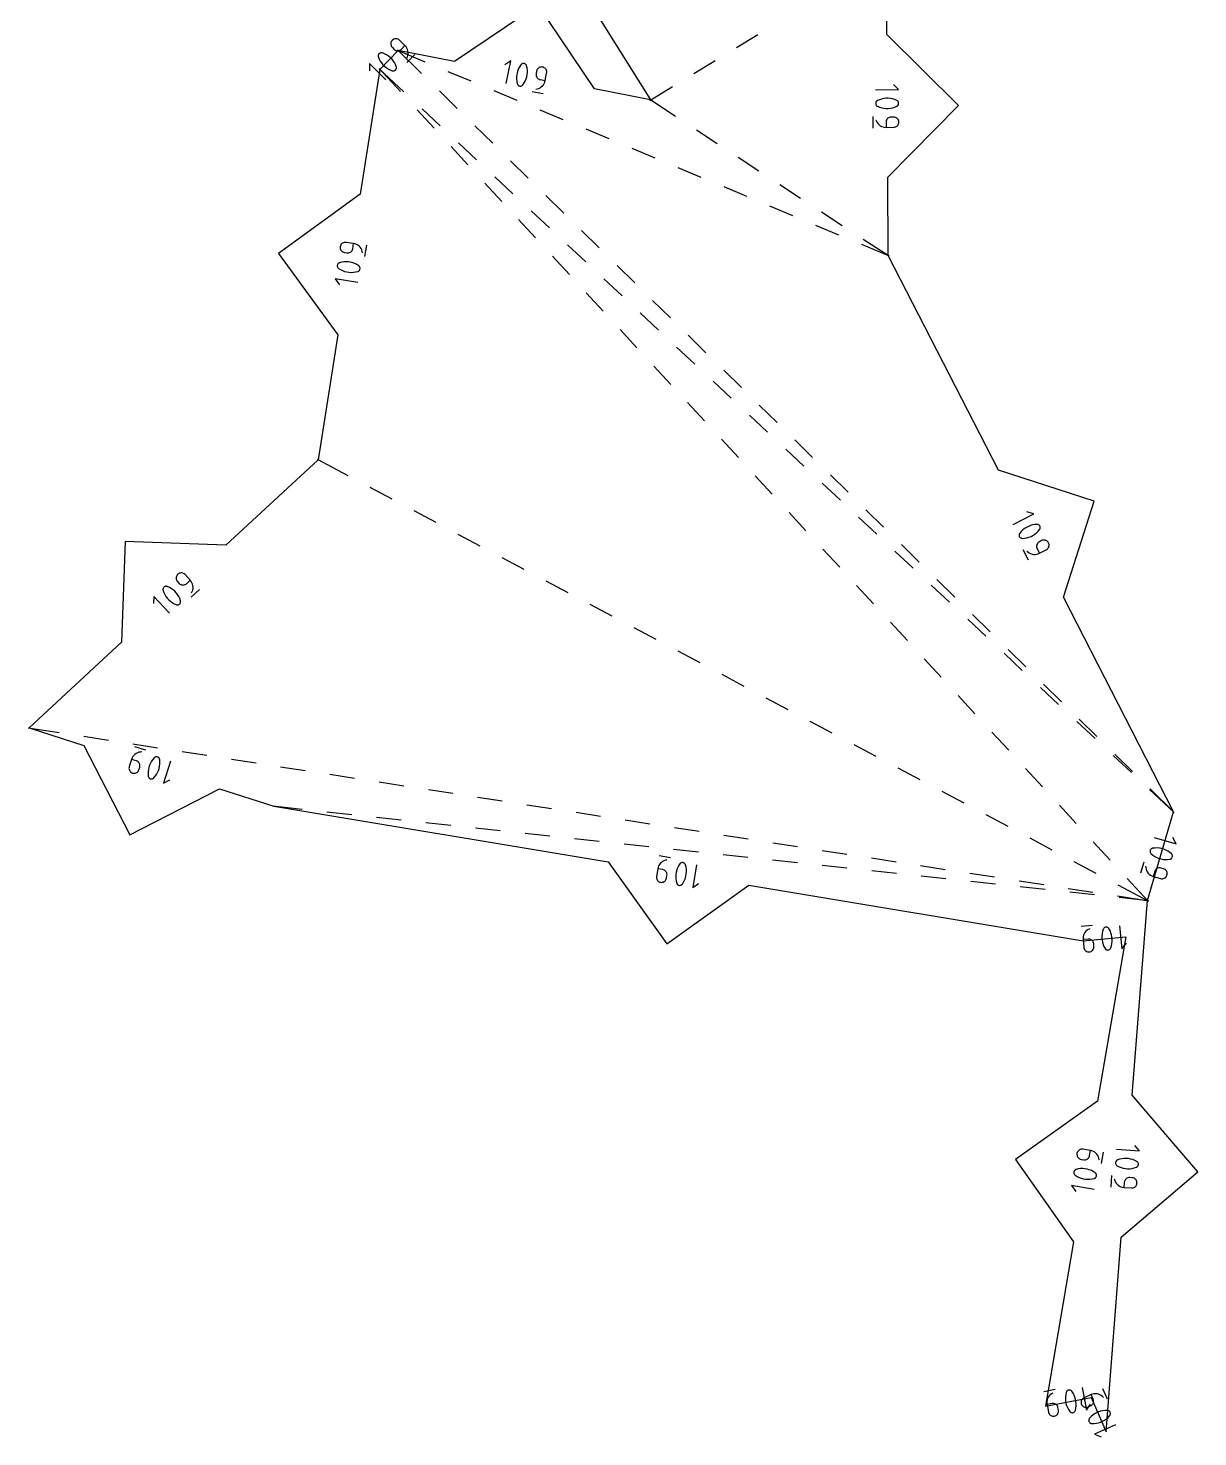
# Model space of a CAD drawing. Extents: x -2 to 214, y 3 to 282.
# Drawn here: x 131.23 to 157.29, y 143.3 to 174.67 of the extents above; entities that cross this region are included whole.
import ezdxf

# ---------------------------------------------------------------- set-up
doc = ezdxf.new("R2010")
doc.units = 0
doc.layers.add('Layer_1', color=7, linetype='CONTINUOUS')

msp = doc.modelspace()

# ---------------------------------------------------------------- linework, layer by layer
at = {"layer": 'Layer_1', "color": 5}
msp.add_lwpolyline([(141.090554, 179.466989), (145.099133, 173.070038), (143.847435, 173.3144), (142.593529, 175.176665), (140.731264, 173.922758), (139.479566, 174.167124), (139.069085, 173.749019), (138.629933, 170.970633), (136.814059, 169.650443), (138.134248, 167.834565), (137.695097, 165.056183), (135.639859, 163.150022), (133.396383, 163.234449), (133.311956, 160.990973), (131.256719, 159.084816), (132.47122, 158.695649), (133.498579, 156.699442), (135.494786, 157.726798), (136.709287, 157.337634), (144.156214, 156.099522), (145.461859, 154.273156), (147.288225, 155.578801), (154.735152, 154.340688), (155.682138, 154.432449), (155.056134, 150.77153), (153.223778, 149.474313), (154.520995, 147.641953), (153.894994, 143.98103), (154.909943, 144.169773), (155.244052, 143.40934), (155.582337, 147.741105), (157.288618, 149.20019), (155.829532, 150.906471), (156.167818, 155.238236), (156.747227, 157.214303), (154.293891, 161.997617), (154.981945, 164.134646), (152.844916, 164.822704), (150.391579, 169.606018), (150.379945, 171.347269), (151.956801, 172.945342), (150.358729, 174.522195), (150.347094, 176.263446)], dxfattribs=at)
at = {"layer": 'Layer_1', "color": 1}
for points in [[(139.671128, 173.996482), (139.671128, 173.996482), (139.685275, 174.0282), (139.694507, 174.061001), (139.698899, 174.094371), (139.698546, 174.127793), (139.693519, 174.160756), (139.683906, 174.192753), (139.669781, 174.223265), (139.651235, 174.251777), (139.628343, 174.277783), (139.506381, 174.397523), (139.506381, 174.397523), (139.490488, 174.410555), (139.473033, 174.420288), (139.454473, 174.426723), (139.435258, 174.429862), (139.415848, 174.429704), (139.396695, 174.426246), (139.378256, 174.419501), (139.360984, 174.409468), (139.345331, 174.396151), (139.345331, 174.396151), (139.332335, 174.38029), (139.322637, 174.362852), (139.316237, 174.344296), (139.313133, 174.325077), (139.31332, 174.30566), (139.316812, 174.286493), (139.323572, 174.26804), (139.333615, 174.250757), (139.346936, 174.235104), (139.387601, 174.195184), (139.387601, 174.195184), (139.403493, 174.182156), (139.420956, 174.172433), (139.439526, 174.166013), (139.458749, 174.162908), (139.478166, 174.163081), (139.497318, 174.166538), (139.515751, 174.17328), (139.533005, 174.183299), (139.548626, 174.196584), (139.628354, 174.277794)], [(147.012247, 174.234176), (147.486158, 174.522555)], [(139.390783, 173.720578), (139.390783, 173.720578), (139.402305, 173.725958), (139.41244, 173.733123), (139.421062, 173.741819), (139.42804, 173.751778), (139.433247, 173.762745), (139.436563, 173.774461), (139.437833, 173.786657), (139.436951, 173.799082), (139.433776, 173.811471), (139.433776, 173.811471), (139.414634, 173.857928), (139.391079, 173.901803), (139.363383, 173.942824), (139.331816, 173.98073), (139.296651, 174.015257), (139.258153, 174.046135), (139.216599, 174.073102), (139.172251, 174.095891), (139.125388, 174.114236), (139.125388, 174.114236), (139.120298, 174.115717), (139.115115, 174.116811), (139.109877, 174.117516), (139.10461, 174.117848), (139.099346, 174.117795), (139.094118, 174.117372), (139.088953, 174.11656), (139.083884, 174.115361), (139.078941, 174.113773), (139.078941, 174.113773), (139.067286, 174.108394), (139.057045, 174.101229), (139.048345, 174.092536), (139.041318, 174.082574), (139.036086, 174.071606), (139.03277, 174.059883), (139.0315, 174.047666), (139.032417, 174.035217), (139.035627, 174.022785), (139.035627, 174.022785), (139.054833, 173.976405), (139.07843, 173.932587), (139.106158, 173.891601), (139.137739, 173.853713), (139.172907, 173.819186), (139.211388, 173.78829), (139.252914, 173.761288), (139.297216, 173.738443), (139.344015, 173.72002), (139.344015, 173.72002), (139.349095, 173.718539), (139.354246, 173.717445), (139.359449, 173.71674), (139.364688, 173.716412), (139.369944, 173.716475), (139.375201, 173.716934), (139.380436, 173.71778), (139.385636, 173.719015), (139.390783, 173.720638)], [(139.459091, 174.175679), (140.073087, 173.919037)], [(139.46373, 174.182667), (139.998206, 173.657939)], [(139.20331, 173.519974), (138.837613, 173.879007), (138.83913, 173.717869)], [(139.66705, 173.900886), (139.846565, 174.083734)], [(141.884597, 173.436518), (141.982793, 173.939505), (141.849136, 173.849486)], [(142.155291, 173.390558), (142.155291, 173.390558), (142.166128, 173.383908), (142.177692, 173.379396), (142.189697, 173.376997), (142.201854, 173.376662), (142.213876, 173.378355), (142.225472, 173.382049), (142.236352, 173.387707), (142.246233, 173.395289), (142.254827, 173.404764), (142.254827, 173.404764), (142.283053, 173.446332), (142.306692, 173.490158), (142.325675, 173.535874), (142.339924, 173.5831), (142.349368, 173.63147), (142.353929, 173.680608), (142.353541, 173.730145), (142.348133, 173.779707), (142.337627, 173.828927), (142.337627, 173.828927), (142.336075, 173.833992), (142.334135, 173.838921), (142.331842, 173.843687), (142.329231, 173.848266), (142.326268, 173.85263), (142.323022, 173.856754), (142.319491, 173.860609), (142.315695, 173.86418), (142.311649, 173.867425), (142.311649, 173.867425), (142.300737, 173.874188), (142.289113, 173.878788), (142.27707, 173.881258), (142.264885, 173.881646), (142.252848, 173.879952), (142.241241, 173.876262), (142.230348, 173.870583), (142.220459, 173.862963), (142.211859, 173.85343), (142.211859, 173.85343), (142.183728, 173.811852), (142.160159, 173.768019), (142.141225, 173.722303), (142.127001, 173.675077), (142.117558, 173.626707), (142.112968, 173.577569), (142.113307, 173.528035), (142.118644, 173.478477), (142.129051, 173.429272), (142.129051, 173.429272), (142.130603, 173.424216), (142.132508, 173.419313), (142.134766, 173.414575), (142.137377, 173.410024), (142.14034, 173.405667), (142.143621, 173.401529), (142.147201, 173.39762), (142.151089, 173.393955), (142.155273, 173.390568)], [(142.539991, 173.308569), (142.539991, 173.308569), (142.574257, 173.314234), (142.606716, 173.324599), (142.636988, 173.339313), (142.664684, 173.358025), (142.689428, 173.380377), (142.710835, 173.406027), (142.728519, 173.43462), (142.742101, 173.465809), (142.751192, 173.499238), (142.783941, 173.666987), (142.783941, 173.666987), (142.786057, 173.687431), (142.784576, 173.707359), (142.779721, 173.726395), (142.771756, 173.744158), (142.760929, 173.760269), (142.747495, 173.774352), (142.731712, 173.786029), (142.713823, 173.794919), (142.694088, 173.800641), (142.694088, 173.800641), (142.673687, 173.802757), (142.653794, 173.801241), (142.634779, 173.796358), (142.617034, 173.788361), (142.600927, 173.777506), (142.586851, 173.764051), (142.575174, 173.748243), (142.566284, 173.730339), (142.560555, 173.710598), (142.54964, 173.654668), (142.54964, 173.654668), (142.547523, 173.634225), (142.54904, 173.614297), (142.553912, 173.595264), (142.561895, 173.577502), (142.572736, 173.56139), (142.586173, 173.547311), (142.601953, 173.535641), (142.619821, 173.526762), (142.639517, 173.521043), (142.75121, 173.499238)], [(146.064425, 173.657424), (146.538336, 173.945798)], [(139.602488, 173.250113), (139.052878, 173.764174)], [(139.054028, 173.765321), (139.525428, 173.254992)], [(140.584929, 173.705091), (141.09677, 173.491145)], [(140.394069, 173.26929), (140.789931, 172.880646)], [(141.608609, 173.277203), (142.12045, 173.063261)], [(142.45796, 173.259314), (142.709455, 173.210214)], [(145.080175, 173.058502), (145.590514, 173.369045)], [(150.11068, 173.295378), (150.62315, 173.2988), (150.50843, 173.411968)], [(140.412798, 172.492216), (140.007643, 172.871167)], [(145.080563, 173.082188), (145.656596, 172.705167)], [(150.119274, 173.020949), (150.119274, 173.020949), (150.114899, 173.009007), (150.112783, 172.996777), (150.112804, 172.984532), (150.114885, 172.972548), (150.118932, 172.961104), (150.124848, 172.950471), (150.132552, 172.940925), (150.141943, 172.932744), (150.152932, 172.9262), (150.152932, 172.9262), (150.19927, 172.906769), (150.246912, 172.89228), (150.295479, 172.882738), (150.344593, 172.87813), (150.393872, 172.878459), (150.442944, 172.883722), (150.491423, 172.893914), (150.538931, 172.909037), (150.585089, 172.929086), (150.585089, 172.929086), (150.589745, 172.931626), (150.594194, 172.934518), (150.598413, 172.937693), (150.602378, 172.941186), (150.606072, 172.944936), (150.609458, 172.948933), (150.612528, 172.953156), (150.615279, 172.957583), (150.617678, 172.962194), (150.617678, 172.962194), (150.622144, 172.974231), (150.624367, 172.986532), (150.624402, 172.99883), (150.622356, 173.010845), (150.618327, 173.022314), (150.612408, 173.032961), (150.604685, 173.042507), (150.595252, 173.050692), (150.58421, 173.057232), (150.58421, 173.057232), (150.53788, 173.076568), (150.490248, 173.090986), (150.441684, 173.100483), (150.392574, 173.105065), (150.343291, 173.104737), (150.29422, 173.099495), (150.245737, 173.089353), (150.198218, 173.074296), (150.15205, 173.054343), (150.15205, 173.054343), (150.147404, 173.051803), (150.142977, 173.048945), (150.138786, 173.04577), (150.134842, 173.042313), (150.131159, 173.038567), (150.127737, 173.034542), (150.124597, 173.030255), (150.121775, 173.025719), (150.11927, 173.020945)], [(139.901845, 172.847488), (140.278266, 172.43998)], [(142.632292, 172.849316), (143.14413, 172.635373)], [(150.050606, 172.69827), (150.052334, 172.442037)], [(150.115139, 172.627626), (150.115139, 172.627626), (150.127486, 172.595164), (150.144078, 172.565404), (150.164496, 172.538649), (150.188323, 172.515207), (150.215138, 172.495384), (150.24452, 172.479484), (150.276055, 172.467818), (150.309315, 172.460685), (150.343884, 172.458392), (150.514791, 172.459521), (150.514791, 172.459521), (150.535252, 172.461496), (150.554492, 172.466904), (150.572187, 172.475438), (150.58802, 172.486766), (150.601666, 172.50057), (150.612806, 172.51653), (150.621125, 172.534313), (150.626293, 172.55361), (150.627986, 172.574089), (150.627986, 172.574089), (150.626011, 172.594501), (150.620585, 172.613702), (150.612034, 172.631369), (150.600681, 172.647181), (150.586849, 172.660816), (150.570868, 172.671949), (150.55306, 172.680257), (150.533749, 172.685426), (150.513263, 172.687119), (150.456286, 172.686731), (150.456286, 172.686731), (150.435825, 172.684755), (150.416588, 172.67933), (150.398899, 172.670782), (150.383074, 172.659436), (150.369432, 172.645618), (150.358291, 172.629658), (150.349983, 172.611875), (150.344815, 172.592603), (150.343122, 172.572166), (150.343898, 172.458367)], [(141.185794, 172.492001), (141.58166, 172.103356)], [(143.655972, 172.421428), (144.16781, 172.207486)], [(146.120763, 172.401358), (146.584934, 172.09755)], [(140.654687, 172.032476), (141.031104, 171.624972)], [(141.223107, 171.734319), (140.817952, 172.113266)], [(144.679652, 171.99354), (145.191494, 171.779598)], [(141.977519, 171.714708), (142.373385, 171.326067)], [(147.049102, 171.793741), (147.513273, 171.489932)], [(142.033417, 170.976422), (141.628262, 171.355369)], [(145.703332, 171.565656), (146.215174, 171.35171)], [(141.407525, 171.217464), (141.783946, 170.80996)], [(146.727012, 171.137768), (147.238854, 170.923823)], [(147.97744, 171.186124), (148.441611, 170.882315)], [(142.769247, 170.937422), (143.16511, 170.548778)], [(147.750695, 170.709881), (148.262534, 170.495939)], [(142.160364, 170.402452), (142.536785, 169.994952)], [(142.843726, 170.218525), (142.438571, 170.597471)], [(148.905778, 170.578506), (149.369949, 170.274697)], [(143.560973, 170.160129), (143.956835, 169.771485)], [(148.774375, 170.281993), (149.286217, 170.068047)], [(138.682871, 169.664251), (138.682871, 169.664251), (138.67597, 169.69829), (138.664445, 169.730354), (138.648651, 169.760076), (138.628956, 169.787081), (138.605722, 169.811003), (138.57932, 169.831471), (138.550106, 169.848115), (138.518448, 169.860561), (138.484712, 169.868446), (138.315894, 169.89513), (138.315894, 169.89513), (138.295387, 169.896506), (138.275525, 169.894283), (138.256676, 169.888748), (138.239214, 169.880147), (138.223501, 169.868745), (138.209912, 169.854814), (138.19881, 169.838618), (138.190573, 169.820422), (138.185563, 169.80049), (138.185563, 169.80049), (138.184188, 169.780032), (138.18641, 169.760203), (138.191973, 169.741379), (138.200606, 169.72393), (138.212032, 169.708228), (138.225988, 169.694639), (138.242209, 169.683544), (138.260419, 169.675303), (138.280355, 169.67029), (138.336637, 169.661397), (138.336637, 169.661397), (138.357144, 169.660021), (138.377009, 169.662243), (138.395854, 169.6678), (138.413317, 169.676418), (138.429022, 169.687834), (138.442608, 169.701769), (138.453703, 169.717961), (138.461937, 169.736133), (138.466939, 169.756026), (138.484705, 169.868432)], [(138.73505, 169.584047), (138.775052, 169.837147)], [(143.654035, 169.460624), (143.248881, 169.839574)], [(149.798055, 169.854105), (150.412055, 169.597463)], [(149.834116, 169.970892), (150.410146, 169.593865)], [(138.614792, 169.276844), (138.614792, 169.276844), (138.62105, 169.287915), (138.625142, 169.299637), (138.627118, 169.31172), (138.627019, 169.32388), (138.624902, 169.335832), (138.620792, 169.347287), (138.614749, 169.357959), (138.606815, 169.367561), (138.597036, 169.375806), (138.597036, 169.375806), (138.554477, 169.402514), (138.509826, 169.424559), (138.463461, 169.441884), (138.415751, 169.454422), (138.367071, 169.462116), (138.317802, 169.464903), (138.268311, 169.462716), (138.218975, 169.455523), (138.170165, 169.443253), (138.170165, 169.443253), (138.165159, 169.441489), (138.160305, 169.439373), (138.155623, 169.436903), (138.151143, 169.434116), (138.146888, 169.431012), (138.142881, 169.427625), (138.139152, 169.42396), (138.13573, 169.420037), (138.132626, 169.415874), (138.132626, 169.415874), (138.126258, 169.404726), (138.122081, 169.392947), (138.120035, 169.380822), (138.120095, 169.36863), (138.122212, 169.35666), (138.126322, 169.345195), (138.132386, 169.334513), (138.140359, 169.324907), (138.150194, 169.316652), (138.150194, 169.316652), (138.192757, 169.290038), (138.237411, 169.268064), (138.28378, 169.250792), (138.331494, 169.238279), (138.38017, 169.230581), (138.429439, 169.227759), (138.47893, 169.229876), (138.528262, 169.236995), (138.577062, 169.249169), (138.577062, 169.249169), (138.582057, 169.250898), (138.586891, 169.252979), (138.59154, 169.255413), (138.595996, 169.2582), (138.60024, 169.261304), (138.604258, 169.264726), (138.608036, 169.268448), (138.611564, 169.272463), (138.614809, 169.276767)], [(142.913206, 169.587444), (143.289626, 169.179936)], [(144.352698, 169.38284), (144.74856, 168.994195)], [(138.578618, 169.004673), (138.072417, 169.084679), (138.167198, 168.954356)], [(144.464345, 168.702727), (144.05919, 169.081674)], [(143.666044, 168.772436), (144.042465, 168.364928)], [(145.144423, 168.605551), (145.540285, 168.216906)], [(145.274654, 167.94483), (144.869496, 168.323776)], [(144.418886, 167.95742), (144.795303, 167.54992)], [(146.08496, 167.186932), (145.679805, 167.565879)], [(145.936151, 167.828261), (146.332014, 167.439616)], [(145.171724, 167.142412), (145.548145, 166.734908)], [(146.727876, 167.050968), (147.123739, 166.662324)], [(146.895269, 166.429032), (146.490115, 166.807982)], [(145.924562, 166.3274), (146.300983, 165.919896)], [(147.519601, 166.273679), (147.915464, 165.885034)], [(147.705579, 165.671134), (147.300424, 166.050081)], [(146.677401, 165.512391), (147.053822, 165.104884)], [(148.311326, 165.496389), (148.707189, 165.107745)], [(137.6755, 165.066597), (138.35882, 164.703423)], [(148.515888, 164.913237), (148.110733, 165.292184)], [(147.430243, 164.69738), (147.80666, 164.289875)], [(149.103051, 164.7191), (149.498914, 164.330452)], [(138.848687, 164.443069), (139.338551, 164.182712)], [(149.326198, 164.15534), (148.921043, 164.534287)], [(139.828414, 163.922359), (140.318282, 163.662005)], [(148.183081, 163.882368), (148.559502, 163.474863)], [(150.136507, 163.397439), (149.731352, 163.77639)], [(149.89478, 163.941807), (150.290643, 163.553162)], [(153.17603, 163.61565), (153.63203, 163.849531), (153.478632, 163.898899)], [(153.307309, 163.374502), (153.307309, 163.374502), (153.308791, 163.361872), (153.312396, 163.349994), (153.317931, 163.339069), (153.325181, 163.329307), (153.333951, 163.320911), (153.344022, 163.314081), (153.355198, 163.30903), (153.367267, 163.305961), (153.380027, 163.305079), (153.380027, 163.305079), (153.43015, 163.308606), (153.47921, 163.317129), (153.526874, 163.330482), (153.572799, 163.348491), (153.616649, 163.370981), (153.65809, 163.397782), (153.696779, 163.42872), (153.732385, 163.46362), (153.764565, 163.50231), (153.764565, 163.50231), (153.767564, 163.506677), (153.770245, 163.511249), (153.772573, 163.515994), (153.774549, 163.52089), (153.776172, 163.5259), (153.777406, 163.531001), (153.778253, 163.536159), (153.778712, 163.541348), (153.778761, 163.546541), (153.778761, 163.546541), (153.777315, 163.559301), (153.773745, 163.571278), (153.768238, 163.58227), (153.760999, 163.592081), (153.752239, 163.600505), (153.742157, 163.607342), (153.730963, 163.61239), (153.718856, 163.61546), (153.70605, 163.616306), (153.70605, 163.616306), (153.655977, 163.612704), (153.606955, 163.604121), (153.559319, 163.59073), (153.513409, 163.572699), (153.469558, 163.550206), (153.428103, 163.523427), (153.389386, 163.492531), (153.353745, 163.45769), (153.321508, 163.419079), (153.321508, 163.419079), (153.31851, 163.414725), (153.315828, 163.410185), (153.3135, 163.405472), (153.311525, 163.4006), (153.309937, 163.395594), (153.308702, 163.390468), (153.307856, 163.385233), (153.307362, 163.379913), (153.307274, 163.374519)], [(140.808145, 163.401648), (141.298009, 163.141294)], [(150.686505, 163.164518), (151.082368, 162.775873)], [(153.480777, 163.021477), (153.480777, 163.021477), (153.50642, 162.998053), (153.534639, 162.978957), (153.564921, 162.964267), (153.596752, 162.954068), (153.629621, 162.948448), (153.663015, 162.947496), (153.696423, 162.951281), (153.72933, 162.959896), (153.761224, 162.973422), (153.9133, 163.051421), (153.9133, 163.051421), (153.930681, 163.062396), (153.94542, 163.075889), (153.95738, 163.091479), (153.966411, 163.108726), (153.97238, 163.127197), (153.975131, 163.146459), (153.974532, 163.166088), (153.970457, 163.185642), (153.962752, 163.204692), (153.962752, 163.204692), (153.951795, 163.222028), (153.938305, 163.236728), (153.922709, 163.248648), (153.905451, 163.257651), (153.886962, 163.263592), (153.867679, 163.266344), (153.848033, 163.265744), (153.828467, 163.261659), (153.80941, 163.25395), (153.758713, 163.227944), (153.758713, 163.227944), (153.741331, 163.216969), (153.726603, 163.203461), (153.714658, 163.187861), (153.705637, 163.170603), (153.699682, 163.152121), (153.696931, 163.132852), (153.69753, 163.113234), (153.701598, 163.093701), (153.709285, 163.07469), (153.761221, 162.973429)], [(141.787876, 162.880937), (142.27774, 162.620584)], [(148.935919, 163.067359), (149.31234, 162.659852)], [(150.946813, 162.639542), (150.541662, 163.018492)], [(153.391341, 163.055481), (153.508283, 162.827481)], [(134.874074, 162.090299), (134.874074, 162.090299), (134.889688, 162.121322), (134.900444, 162.153654), (134.906395, 162.18678), (134.907595, 162.220185), (134.904102, 162.253349), (134.895992, 162.285759), (134.883313, 162.316895), (134.866119, 162.346246), (134.844469, 162.373294), (134.728246, 162.498607), (134.728246, 162.498607), (134.712981, 162.512373), (134.696027, 162.522914), (134.677785, 162.530209), (134.658742, 162.534238), (134.639342, 162.534989), (134.620049, 162.532435), (134.601313, 162.526562), (134.583589, 162.51735), (134.567333, 162.504777), (134.567333, 162.504777), (134.553607, 162.489541), (134.543105, 162.472576), (134.535845, 162.454337), (134.531848, 162.435287), (134.531124, 162.415881), (134.5337, 162.396573), (134.539591, 162.377827), (134.548816, 162.360093), (134.561393, 162.343833), (134.600138, 162.302054), (134.600138, 162.302054), (134.615407, 162.288292), (134.632396, 162.277765), (134.650645, 162.270484), (134.669699, 162.266469), (134.689102, 162.265728), (134.708399, 162.268303), (134.727124, 162.274174), (134.74483, 162.283374), (134.761054, 162.295919), (134.844493, 162.373304)], [(134.581124, 161.827818), (134.581124, 161.827818), (134.592885, 161.832651), (134.603345, 161.839336), (134.612366, 161.847616), (134.619802, 161.85724), (134.625514, 161.86795), (134.629362, 161.879497), (134.631207, 161.891621), (134.630901, 161.904075), (134.628311, 161.916598), (134.628311, 161.916598), (134.611364, 161.963902), (134.589887, 162.008828), (134.564141, 162.051102), (134.534384, 162.090447), (134.50087, 162.126579), (134.46386, 162.159225), (134.423612, 162.188107), (134.380382, 162.212946), (134.33443, 162.233463), (134.33443, 162.233463), (134.32941, 162.235192), (134.324287, 162.236532), (134.319087, 162.237485), (134.313841, 162.238049), (134.308582, 162.23824), (134.303339, 162.238049), (134.298139, 162.237485), (134.293021, 162.236532), (134.288008, 162.235192), (134.288008, 162.235192), (134.276112, 162.230338), (134.26555, 162.223659), (134.256455, 162.215383), (134.248966, 162.205763), (134.243226, 162.195049), (134.23937, 162.183492), (134.237539, 162.17135), (134.237871, 162.158868), (134.240503, 162.146306), (134.240503, 162.146306), (134.257513, 162.099076), (134.279036, 162.054199), (134.304814, 162.011965), (134.334588, 161.972637), (134.368099, 161.936505), (134.405095, 161.903838), (134.445311, 161.874921), (134.488491, 161.850029), (134.534384, 161.829441), (134.534384, 161.829441), (134.539386, 161.827712), (134.544481, 161.826372), (134.549645, 161.825419), (134.554863, 161.824855), (134.560116, 161.824668), (134.565386, 161.824869), (134.570657, 161.825469), (134.57591, 161.826456), (134.581124, 161.827832)], [(142.767607, 162.36023), (143.257471, 162.099873)], [(149.688761, 162.252347), (150.065182, 161.844843)], [(151.757122, 161.881645), (151.351967, 162.260592)], [(151.47823, 162.387228), (151.874093, 161.998584)], [(134.384468, 161.636207), (134.035973, 162.011958), (134.029937, 161.850925)], [(134.865526, 161.994999), (135.053401, 162.169247)], [(143.747334, 161.839516), (144.237198, 161.579163)], [(152.269955, 161.609939), (152.665821, 161.221291)], [(144.727065, 161.318806), (145.216929, 161.058452)], [(150.4416, 161.437339), (150.818021, 161.029831)], [(152.567432, 161.123748), (152.162277, 161.502695)], [(145.706796, 160.798099), (146.19666, 160.537742)], [(151.194442, 160.622327), (151.570859, 160.214819)], [(153.377741, 160.365847), (152.972586, 160.744797)], [(153.061684, 160.832646), (153.457546, 160.444001)], [(146.686524, 160.277388), (147.176391, 160.017031)], [(153.853409, 160.055357), (154.249271, 159.666712)], [(147.666255, 159.756677), (148.156118, 159.49632)], [(151.94728, 159.807315), (152.323701, 159.399811)], [(154.18805, 159.60795), (153.782896, 159.9869)], [(131.23479, 159.088202), (131.924746, 158.981663)], [(148.645986, 159.235967), (149.135849, 158.97561)], [(154.998356, 158.850053), (154.593205, 159.229003)], [(154.645134, 159.278067), (155.040996, 158.889423)], [(132.473005, 158.897007), (133.02126, 158.812348)], [(152.700118, 158.992303), (153.076539, 158.584799)], [(133.770359, 158.548435), (133.770359, 158.548435), (133.735667, 158.546819), (133.702217, 158.540324), (133.670435, 158.529254), (133.640738, 158.513915), (133.613546, 158.494608), (133.589289, 158.471642), (133.568376, 158.445311), (133.551242, 158.415928), (133.538298, 158.383793), (133.486144, 158.221029), (133.486144, 158.221029), (133.481642, 158.200973), (133.480789, 158.181006), (133.483385, 158.161536), (133.489216, 158.142962), (133.498085, 158.125694), (133.509776, 158.110137), (133.524088, 158.096692), (133.54081, 158.08577), (133.559744, 158.077773), (133.559744, 158.077773), (133.579753, 158.073292), (133.599689, 158.072481), (133.619144, 158.075092), (133.637704, 158.080958), (133.654969, 158.089852), (133.670527, 158.101571), (133.683971, 158.115904), (133.694896, 158.132644), (133.702894, 158.151581), (133.720282, 158.205845), (133.720282, 158.205845), (133.72478, 158.225901), (133.725616, 158.245868), (133.723002, 158.265341), (133.717153, 158.283911), (133.708274, 158.30118), (133.696572, 158.316734), (133.682267, 158.330171), (133.665563, 158.341082), (133.646672, 158.349066), (133.538298, 158.383793)], [(133.569516, 158.727692), (134.117775, 158.643032)], [(133.857594, 158.587752), (133.613574, 158.665945)], [(134.142822, 158.421989), (134.142822, 158.421989), (134.132838, 158.429863), (134.121881, 158.435697), (134.110239, 158.439493), (134.098206, 158.441257), (134.086071, 158.440979), (134.074122, 158.438686), (134.062653, 158.434339), (134.051953, 158.427965), (134.042312, 158.419561), (134.042312, 158.419561), (134.009412, 158.381557), (133.980805, 158.340797), (133.956605, 158.29762), (133.936927, 158.252387), (133.921891, 158.205454), (133.911604, 158.157186), (133.906193, 158.107946), (133.905762, 158.058088), (133.910437, 158.007979), (133.910437, 158.007979), (133.9114, 158.002765), (133.912747, 157.997643), (133.914462, 157.99264), (133.916533, 157.98779), (133.918946, 157.983108), (133.921687, 157.978635), (133.924738, 157.974388), (133.928093, 157.970401), (133.93173, 157.966701), (133.93173, 157.966701), (133.941777, 157.958703), (133.95278, 157.952776), (133.964454, 157.948914), (133.976508, 157.947114), (133.988662, 157.947372), (134.000621, 157.949665), (134.0121, 157.954025), (134.022814, 157.960439), (134.032469, 157.968895), (134.032469, 157.968895), (134.065274, 158.006896), (134.093814, 158.04767), (134.117965, 158.090857), (134.137618, 158.136097), (134.152657, 158.183027), (134.162965, 158.231291), (134.168426, 158.280525), (134.168924, 158.330365), (134.164345, 158.380452), (134.164345, 158.380452), (134.163389, 158.385656), (134.162052, 158.39075), (134.160351, 158.395721), (134.158288, 158.400547), (134.155875, 158.405214), (134.153112, 158.409708), (134.150011, 158.414012), (134.146579, 158.418104), (134.142822, 158.421974)], [(134.66603, 158.558376), (135.214289, 158.47372)], [(149.625716, 158.715256), (150.11558, 158.454899)], [(155.808669, 158.092152), (155.403511, 158.471102)], [(155.436859, 158.500774), (155.832721, 158.11213)], [(134.406276, 158.344667), (134.249893, 157.856627), (134.393167, 157.930389)], [(135.762545, 158.38906), (136.3108, 158.304404)], [(136.859059, 158.219745), (137.407315, 158.135088)], [(150.605444, 158.194546), (151.095311, 157.934192)], [(153.45296, 158.177295), (153.829381, 157.769787)], [(137.955574, 158.050429), (138.503829, 157.965773)], [(139.052084, 157.881113), (139.600343, 157.796457)], [(140.148599, 157.711797), (140.696858, 157.627141)], [(141.245113, 157.542485), (141.793369, 157.457826)], [(151.585175, 157.673835), (152.075038, 157.413482)], [(156.763434, 157.199144), (156.213824, 157.713205)], [(156.228584, 157.723485), (156.76306, 157.198756)], [(137.33792, 157.269809), (136.687225, 157.340016)], [(138.441024, 157.150796), (137.889474, 157.210303)], [(142.341628, 157.37317), (142.889883, 157.28851)], [(143.438142, 157.203854), (143.986398, 157.119198)], [(154.205799, 157.362283), (154.58222, 156.954779)], [(139.544132, 157.03178), (138.992578, 157.091286)], [(140.64724, 156.912763), (140.095686, 156.972273)], [(141.750348, 156.79375), (141.198794, 156.853256)], [(144.534653, 157.034538), (145.082912, 156.949882)], [(145.631168, 156.865223), (146.179423, 156.780566)], [(152.564906, 157.153124), (153.054769, 156.892771)], [(142.853456, 156.674733), (142.301902, 156.73424)], [(143.956563, 156.55572), (143.405006, 156.615227)], [(146.727682, 156.69591), (147.275938, 156.611251)], [(153.544637, 156.632414), (154.0345, 156.37206)], [(154.95864, 156.547275), (155.335058, 156.139767)], [(156.313589, 156.646095), (156.805369, 156.501897), (156.728068, 156.643294)], [(145.059668, 156.436703), (144.508114, 156.49621)], [(145.543598, 156.193555), (145.290825, 156.235581)], [(146.162776, 156.31769), (145.611222, 156.377197)], [(147.265884, 156.198674), (146.71433, 156.25818)], [(147.824197, 156.526595), (148.372452, 156.441935)], [(148.920708, 156.357279), (149.468967, 156.272619)], [(156.242847, 156.380799), (156.242847, 156.380799), (156.235223, 156.370621), (156.229664, 156.359523), (156.226171, 156.347789), (156.224725, 156.335714), (156.225289, 156.323589), (156.2279, 156.311704), (156.232528, 156.300344), (156.239167, 156.289807), (156.24781, 156.280377), (156.24781, 156.280377), (156.286595, 156.248433), (156.328053, 156.220849), (156.371819, 156.197732), (156.417528, 156.179186), (156.464822, 156.165318), (156.513329, 156.156238), (156.562693, 156.152051), (156.61254, 156.152862), (156.662518, 156.158778), (156.662518, 156.158778), (156.667708, 156.159872), (156.672795, 156.161353), (156.677751, 156.163188), (156.682556, 156.165375), (156.68717, 156.167915), (156.691577, 156.170772), (156.695743, 156.173912), (156.699645, 156.177369), (156.703257, 156.181098), (156.703257, 156.181098), (156.711001, 156.191339), (156.716652, 156.202487), (156.720226, 156.214252), (156.721707, 156.226353), (156.721143, 156.238492), (156.718532, 156.250391), (156.713886, 156.261761), (156.707208, 156.272309), (156.698512, 156.281753), (156.698512, 156.281753), (156.65971, 156.313602), (156.618238, 156.341115), (156.574465, 156.364186), (156.528749, 156.382711), (156.481455, 156.396575), (156.432952, 156.40568), (156.383598, 156.409913), (156.333765, 156.409173), (156.283804, 156.403348), (156.283804, 156.403348), (156.278626, 156.402255), (156.273567, 156.400808), (156.268642, 156.398974), (156.263865, 156.396787), (156.259258, 156.394247), (156.254838, 156.391389), (156.250615, 156.388179), (156.246607, 156.384644), (156.242829, 156.380795)], [(145.462981, 156.142021), (145.462981, 156.142021), (145.428885, 156.135396), (145.396733, 156.124121), (145.366884, 156.108567), (145.339724, 156.089087), (145.315615, 156.06605), (145.294939, 156.039807), (145.278062, 156.010728), (145.265362, 155.979172), (145.257209, 155.945503), (145.229178, 155.776903), (145.229178, 155.776903), (145.227625, 155.756407), (145.229671, 155.736524), (145.235058, 155.717633), (145.243521, 155.7001), (145.254796, 155.684299), (145.268618, 155.670597), (145.284722, 155.659372), (145.302855, 155.650986), (145.322745, 155.645818), (145.322745, 155.645818), (145.343192, 155.644266), (145.363039, 155.646347), (145.381906, 155.651759), (145.399421, 155.66025), (145.415215, 155.671553), (145.428913, 155.6854), (145.440142, 155.701529), (145.448528, 155.719675), (145.453696, 155.739569), (145.463041, 155.79578), (145.463041, 155.79578), (145.464593, 155.816277), (145.462512, 155.836156), (145.457107, 155.855043), (145.448626, 155.872576), (145.437338, 155.888374), (145.423512, 155.902072), (145.407411, 155.913294), (145.3893, 155.921673), (145.369456, 155.926834), (145.257192, 155.945499)], [(145.84983, 156.070852), (145.84983, 156.070852), (145.838809, 156.077198), (145.827122, 156.081382), (145.815053, 156.083463), (145.802893, 156.08346), (145.790923, 156.081414), (145.779437, 156.077396), (145.768719, 156.071437), (145.759053, 156.063581), (145.750731, 156.053865), (145.750731, 156.053865), (145.72368, 156.011521), (145.701279, 155.96705), (145.683587, 155.920822), (145.670668, 155.873215), (145.662586, 155.824602), (145.659411, 155.775351), (145.661175, 155.725846), (145.667973, 155.676453), (145.679855, 155.627551), (145.679855, 155.627551), (145.681583, 155.622531), (145.683665, 155.617656), (145.686099, 155.612957), (145.68885, 155.608455), (145.69192, 155.604176), (145.695271, 155.600144), (145.698908, 155.596387), (145.702803, 155.592929), (145.706941, 155.58979), (145.706941, 155.58979), (145.718036, 155.583334), (145.729783, 155.579062), (145.741894, 155.57691), (145.754083, 155.576875), (145.76607, 155.578885), (145.777567, 155.582907), (145.788295, 155.588887), (145.797965, 155.596782), (145.806297, 155.60655), (145.806297, 155.60655), (145.833253, 155.648898), (145.85558, 155.693376), (145.873226, 155.739607), (145.88612, 155.787215), (145.894202, 155.835831), (145.897413, 155.885079), (145.895684, 155.934581), (145.88896, 155.98397), (145.877174, 156.032865), (145.877174, 156.032865), (145.875481, 156.037874), (145.873434, 156.042721), (145.871036, 156.047392), (145.868284, 156.051869), (145.865215, 156.056141), (145.861828, 156.060187), (145.858138, 156.063994), (145.854148, 156.067546), (145.849872, 156.070827)], [(146.121705, 156.032501), (146.037652, 155.52696), (146.168734, 155.620693)], [(148.368991, 156.079657), (147.817438, 156.139167)], [(149.472096, 155.960644), (148.920542, 156.02015)], [(150.017222, 156.187963), (150.565481, 156.103304)], [(151.113737, 156.018648), (151.661996, 155.933992)], [(154.524364, 156.111703), (155.014231, 155.85135)], [(156.084231, 156.091531), (156.01213, 155.845642)], [(156.125703, 156.005302), (156.125703, 156.005302), (156.128173, 155.970663), (156.135497, 155.937385), (156.147357, 155.905886), (156.163426, 155.87658), (156.183404, 155.849879), (156.206969, 155.826197), (156.233809, 155.805951), (156.263611, 155.78955), (156.29606, 155.777408), (156.46007, 155.72932), (156.46007, 155.72932), (156.480231, 155.725316), (156.500212, 155.724964), (156.519612, 155.728033), (156.538037, 155.734323), (156.55508, 155.743619), (156.570341, 155.755694), (156.583422, 155.770334), (156.593928, 155.787324), (156.601445, 155.806448), (156.601445, 155.806448), (156.605432, 155.826567), (156.60576, 155.846517), (156.602655, 155.865898), (156.59633, 155.884306), (156.587006, 155.901345), (156.574906, 155.916607), (156.560245, 155.929691), (156.543237, 155.940197), (156.524109, 155.947718), (156.469429, 155.963752), (156.469429, 155.963752), (156.449268, 155.967749), (156.429283, 155.968091), (156.40988, 155.964987), (156.391462, 155.958675), (156.374419, 155.949369), (156.359161, 155.937286), (156.346084, 155.92265), (156.335589, 155.905678), (156.328078, 155.886596), (156.29606, 155.77739)], [(150.575204, 155.841627), (150.02365, 155.901134)], [(151.678312, 155.722614), (151.126758, 155.782121)], [(152.210251, 155.849332), (152.758507, 155.764676)], [(152.781419, 155.603597), (152.229866, 155.663104)], [(153.306766, 155.680016), (153.855021, 155.59536)], [(155.711479, 155.732263), (156.182875, 155.221934)], [(153.884527, 155.484581), (153.332973, 155.544091)], [(154.403277, 155.510704), (154.951536, 155.426044)], [(154.987632, 155.365568), (154.436078, 155.425074)], [(155.499791, 155.341388), (156.18975, 155.234849)], [(155.504095, 155.590993), (156.187415, 155.227822)], [(156.189881, 155.235855), (155.539186, 155.306058)], [(154.944519, 154.682777), (154.689471, 154.658065)], [(155.544608, 154.676565), (155.594036, 154.166473), (155.696443, 154.29089)], [(154.879953, 154.612161), (154.879953, 154.612161), (154.848729, 154.59695), (154.820581, 154.577755), (154.795766, 154.555015), (154.774557, 154.529177), (154.757226, 154.500694), (154.744028, 154.469999), (154.73524, 154.437547), (154.731123, 154.403783), (154.731935, 154.369147), (154.748417, 154.19903), (154.748417, 154.19903), (154.752216, 154.17883), (154.759335, 154.160154), (154.769421, 154.143295), (154.782125, 154.128545), (154.7971, 154.116195), (154.813991, 154.106529), (154.832452, 154.099843), (154.852133, 154.096421), (154.872683, 154.096566), (154.872683, 154.096566), (154.892833, 154.100366), (154.911471, 154.107495), (154.928302, 154.117599), (154.94303, 154.130327), (154.955367, 154.145327), (154.965019, 154.162243), (154.971697, 154.180725), (154.975119, 154.20042), (154.974974, 154.220977), (154.969478, 154.277693), (154.969478, 154.277693), (154.965675, 154.297893), (154.958545, 154.316562), (154.948445, 154.333414), (154.93572, 154.348157), (154.920734, 154.360504), (154.903836, 154.370163), (154.885383, 154.376845), (154.865726, 154.380266), (154.845219, 154.380122), (154.731945, 154.369147)], [(155.272059, 154.643365), (155.272059, 154.643365), (155.259772, 154.646645), (155.2474, 154.647668), (155.235204, 154.64654), (155.22346, 154.6434), (155.212422, 154.638341), (155.202364, 154.631494), (155.193548, 154.622963), (155.186242, 154.612878), (155.180714, 154.601345), (155.180714, 154.601345), (155.16552, 154.553449), (155.155371, 154.504698), (155.150223, 154.455468), (155.150044, 154.406139), (155.154799, 154.357089), (155.164447, 154.308688), (155.178954, 154.261324), (155.198282, 154.215364), (155.222395, 154.171189), (155.222395, 154.171189), (155.225358, 154.166783), (155.228604, 154.162613), (155.232156, 154.158697), (155.23598, 154.155057), (155.240048, 154.151705), (155.24433, 154.148671), (155.248814, 154.14599), (155.253471, 154.143662), (155.258279, 154.141686), (155.258279, 154.141686), (155.270669, 154.1383), (155.283118, 154.137206), (155.295367, 154.138264), (155.307153, 154.141369), (155.318213, 154.14641), (155.328285, 154.153265), (155.3371, 154.161812), (155.344403, 154.171941), (155.349927, 154.183529), (155.349927, 154.183529), (155.365026, 154.231405), (155.375105, 154.280141), (155.380203, 154.329361), (155.380358, 154.378686), (155.375606, 154.427736), (155.365982, 154.476141), (155.351522, 154.523519), (155.332264, 154.569489), (155.308247, 154.613682), (155.308247, 154.613682), (155.305319, 154.618081), (155.302073, 154.622233), (155.298545, 154.626124), (155.294742, 154.62974), (155.290675, 154.633092), (155.28636, 154.636126), (155.281813, 154.638842), (155.27704, 154.641241), (155.272062, 154.643322)], [(155.092615, 149.464583), (155.092615, 149.464583), (155.086145, 149.498704), (155.075022, 149.530913), (155.059605, 149.560828), (155.040252, 149.58808), (155.017322, 149.612295), (154.991177, 149.633091), (154.962175, 149.650102), (154.930679, 149.662947), (154.897045, 149.671255), (154.728576, 149.700062), (154.728576, 149.700062), (154.708091, 149.701721), (154.688201, 149.69978), (154.669285, 149.694482), (154.65171, 149.6861), (154.635859, 149.674899), (154.622094, 149.66114), (154.610791, 149.645082), (154.602324, 149.626992), (154.597064, 149.607127), (154.597064, 149.607127), (154.595442, 149.586683), (154.597417, 149.566829), (154.602744, 149.547938), (154.611154, 149.53038), (154.622383, 149.514537), (154.636166, 149.500775), (154.652246, 149.489475), (154.67035, 149.481005), (154.690222, 149.475745), (154.746388, 149.466139), (154.746388, 149.466139), (154.766878, 149.464481), (154.786767, 149.466457), (154.805683, 149.471776), (154.823248, 149.480176), (154.839098, 149.491391), (154.85286, 149.505156), (154.864156, 149.521204), (154.872619, 149.539273), (154.877872, 149.559096), (154.897053, 149.671272)], [(155.478684, 149.705005), (155.989612, 149.665106), (155.884866, 149.787562)], [(155.143778, 149.383727), (155.186969, 149.636301)], [(155.464055, 149.43083), (155.464055, 149.43083), (155.458689, 149.419301), (155.455549, 149.407296), (155.454526, 149.395093), (155.455584, 149.382975), (155.458654, 149.371231), (155.463656, 149.360133), (155.470521, 149.349973), (155.479189, 149.341026), (155.489585, 149.333576), (155.489585, 149.333576), (155.534113, 149.310299), (155.580358, 149.291839), (155.627948, 149.278221), (155.676497, 149.26948), (155.725629, 149.265641), (155.774968, 149.266735), (155.824135, 149.272796), (155.872751, 149.283848), (155.92044, 149.299924), (155.92044, 149.299924), (155.92529, 149.302076), (155.929968, 149.304581), (155.934441, 149.307403), (155.938689, 149.310543), (155.942686, 149.313965), (155.946408, 149.317662), (155.94983, 149.32161), (155.952934, 149.32579), (155.955686, 149.330186), (155.955686, 149.330186), (155.961154, 149.341799), (155.964399, 149.353871), (155.965458, 149.366119), (155.964435, 149.378269), (155.961401, 149.390034), (155.956402, 149.401143), (155.949516, 149.41131), (155.940809, 149.42026), (155.930356, 149.427711), (155.930356, 149.427711), (155.885829, 149.450896), (155.839583, 149.469286), (155.791997, 149.482854), (155.743448, 149.491571), (155.694316, 149.495405), (155.644977, 149.494347), (155.59581, 149.488336), (155.54719, 149.477354), (155.499498, 149.461373), (155.499498, 149.461373), (155.494658, 149.459256), (155.490005, 149.456787), (155.485563, 149.454), (155.481337, 149.450896), (155.477351, 149.447474), (155.473615, 149.443752), (155.470122, 149.439744), (155.466912, 149.435461), (155.464019, 149.430918)], [(155.019664, 149.078062), (155.019664, 149.078062), (155.02606, 149.089055), (155.0303, 149.100721), (155.032417, 149.112779), (155.03247, 149.124943), (155.030494, 149.13692), (155.026533, 149.148424), (155.02062, 149.159173), (155.012806, 149.168871), (155.003133, 149.177239), (155.003133, 149.177239), (154.960916, 149.204484), (154.916547, 149.22709), (154.8704, 149.244997), (154.822853, 149.258131), (154.774275, 149.266439), (154.725042, 149.269861), (154.675529, 149.268308), (154.626105, 149.26174), (154.57715, 149.250084), (154.57715, 149.250084), (154.572119, 149.24839), (154.567237, 149.246344), (154.562524, 149.243945), (154.558012, 149.241229), (154.553715, 149.238195), (154.549672, 149.234844), (154.545894, 149.231228), (154.542401, 149.227347), (154.539262, 149.223223), (154.539262, 149.223223), (154.532757, 149.212157), (154.528431, 149.20043), (154.526244, 149.18833), (154.526153, 149.176142), (154.528093, 149.164144), (154.532058, 149.152629), (154.537988, 149.141873), (154.545841, 149.132168), (154.555567, 149.123793), (154.555567, 149.123793), (154.597795, 149.096643), (154.642167, 149.074104), (154.688317, 149.05625), (154.735868, 149.043137), (154.784442, 149.034829), (154.833676, 149.031407), (154.883185, 149.032924), (154.932602, 149.039423), (154.981553, 149.050983), (154.981553, 149.050983), (154.986573, 149.052676), (154.991428, 149.054723), (154.996109, 149.057121), (155.0006, 149.059838), (155.004883, 149.062872), (155.008943, 149.066223), (155.012771, 149.069896), (155.016344, 149.073868), (155.01966, 149.078129)], [(155.36836, 149.115111), (155.348411, 148.859647)], [(155.426692, 149.039264), (155.426692, 149.039264), (155.436252, 149.005873), (155.450268, 148.974818), (155.468351, 148.946434), (155.490114, 148.921062), (155.515158, 148.899042), (155.543091, 148.880718), (155.573525, 148.866427), (155.606062, 148.856511), (155.640316, 148.851307), (155.810708, 148.838001), (155.810708, 148.838001), (155.831265, 148.838233), (155.85089, 148.842001), (155.869245, 148.849007), (155.885977, 148.858956), (155.900741, 148.871557), (155.913194, 148.886515), (155.92298, 148.903536), (155.92976, 148.922325), (155.933182, 148.942589), (155.933182, 148.942589), (155.932942, 148.963092), (155.92916, 148.982685), (155.922129, 149.001012), (155.912153, 149.017727), (155.899523, 149.03248), (155.884541, 149.044926), (155.867498, 149.054712), (155.848695, 149.061492), (155.828425, 149.064914), (155.771617, 149.069349), (155.771617, 149.069349), (155.751064, 149.069112), (155.731443, 149.065334), (155.713091, 149.05831), (155.696359, 149.048341), (155.681599, 149.035729), (155.669156, 149.020764), (155.65937, 149.00375), (155.652593, 148.984982), (155.649171, 148.964764), (155.640309, 148.851304)], [(154.980065, 148.806367), (154.474912, 148.892748), (154.568045, 148.761236)], [(154.11353, 144.347464), (153.861607, 144.300615)], [(154.44326, 144.336747), (154.44326, 144.336747), (154.430733, 144.338944), (154.418319, 144.338888), (154.406268, 144.336708), (154.394842, 144.332552), (154.38429, 144.326551), (154.374864, 144.318854), (154.366828, 144.30959), (154.360425, 144.298904), (154.355923, 144.286931), (154.355923, 144.286931), (154.344962, 144.237895), (154.339103, 144.188446), (154.338256, 144.138955), (154.342376, 144.089799), (154.35139, 144.041348), (154.365219, 143.993974), (154.383796, 143.948053), (154.407058, 143.903952), (154.434931, 143.862049), (154.434931, 143.862049), (154.438247, 143.857914), (154.441863, 143.854044), (154.445747, 143.850453), (154.449868, 143.847162), (154.454211, 143.844184), (154.458747, 143.841545), (154.463446, 143.839252), (154.46829, 143.837333), (154.473246, 143.835799), (154.473246, 143.835799), (154.485883, 143.83352), (154.498382, 143.83352), (154.510493, 143.83565), (154.521962, 143.839782), (154.532538, 143.845768), (154.541975, 143.853473), (154.550011, 143.862758), (154.556403, 143.873482), (154.560894, 143.885509), (154.560894, 143.885509), (154.571763, 143.934516), (154.577559, 143.983948), (154.578335, 144.033425), (154.57419, 144.082574), (154.56518, 144.131024), (154.551373, 144.178406), (154.532838, 144.224341), (154.50965, 144.268463), (154.481872, 144.310391), (154.481872, 144.310391), (154.478556, 144.314518), (154.474968, 144.31837), (154.471116, 144.321941), (154.467009, 144.325211), (154.46267, 144.328178), (154.458109, 144.330823), (154.453339, 144.333141), (154.448376, 144.33512), (154.443236, 144.336747)], [(154.711879, 144.393576), (154.805574, 143.889731), (154.896753, 144.022602)], [(155.275985, 144.132933), (155.172911, 144.367526)], [(154.055367, 144.27149), (154.055367, 144.27149), (154.025589, 144.253615), (153.999219, 144.232039), (153.976479, 144.207221), (153.957605, 144.179637), (153.942817, 144.149746), (153.93235, 144.118021), (153.926423, 144.084927), (153.925259, 144.050933), (153.929097, 144.016498), (153.960346, 143.848467), (153.960346, 143.848467), (153.965892, 143.828673), (153.974609, 143.810691), (153.986124, 143.794774), (154.000066, 143.781189), (154.016061, 143.770189), (154.033731, 143.762033), (154.052704, 143.756981), (154.072607, 143.755295), (154.093065, 143.757232), (154.093065, 143.757232), (154.11281, 143.762774), (154.130756, 143.771498), (154.146641, 143.78303), (154.160202, 143.796993), (154.171184, 143.813009), (154.179326, 143.830705), (154.184367, 143.849698), (154.186061, 143.869616), (154.18412, 143.890081), (154.173699, 143.946102), (154.173699, 143.946102), (154.16815, 143.965893), (154.159422, 143.98387), (154.14789, 143.999777), (154.133931, 144.013359), (154.117925, 144.024351), (154.100251, 144.0325), (154.081282, 144.037549), (154.061403, 144.039235), (154.040988, 144.037305), (153.929101, 144.016498)], [(155.188747, 144.172232), (155.188747, 144.172232), (155.16455, 144.197149), (155.137527, 144.217906), (155.108179, 144.234381), (155.077015, 144.246467), (155.044545, 144.254045), (155.011268, 144.257005), (154.977694, 144.255227), (154.944325, 144.248598), (154.911679, 144.237006), (154.755204, 144.168256), (154.755204, 144.168256), (154.737195, 144.158343), (154.721676, 144.145756), (154.708807, 144.130911), (154.69876, 144.114239), (154.691697, 144.096156), (154.687785, 144.077092), (154.687185, 144.057467), (154.690078, 144.037704), (154.696629, 144.018224), (154.696629, 144.018224), (154.706524, 144.000264), (154.719111, 143.984784), (154.733963, 143.97195), (154.750653, 143.961927), (154.768754, 143.954889), (154.78784, 143.950998), (154.807482, 143.95042), (154.827259, 143.953323), (154.846739, 143.959878), (154.898908, 143.982798), (154.898908, 143.982798), (154.916914, 143.992714), (154.932426, 144.005315), (154.945284, 144.020174), (154.955321, 144.036861), (154.962373, 144.054951), (154.966278, 144.074019), (154.966878, 144.093637), (154.963985, 144.113378), (154.957452, 144.132816), (154.911672, 144.237006)], [(155.340759, 143.809453), (155.340759, 143.809453), (155.340053, 143.822146), (155.33716, 143.834222), (155.332292, 143.845454), (155.325635, 143.855635), (155.317387, 143.864543), (155.307742, 143.871962), (155.296891, 143.877677), (155.285027, 143.881469), (155.272345, 143.883124), (155.272345, 143.883124), (155.222091, 143.882609), (155.172607, 143.877038), (155.124234, 143.866564), (155.077311, 143.851339), (155.032191, 143.831516), (154.989219, 143.807245), (154.948745, 143.77868), (154.911118, 143.745974), (154.876673, 143.709282), (154.876673, 143.709282), (154.873392, 143.705105), (154.870428, 143.700702), (154.867818, 143.696102), (154.86556, 143.691336), (154.863655, 143.686429), (154.862103, 143.681413), (154.860939, 143.676315), (154.860163, 143.671161), (154.85981, 143.665982), (154.85981, 143.665982), (154.86048, 143.653159), (154.863338, 143.640991), (154.868178, 143.629688), (154.874813, 143.619461), (154.883054, 143.610529), (154.89271, 143.603099), (154.903579, 143.597391), (154.915482, 143.593613), (154.928217, 143.59198), (154.928217, 143.59198), (154.97841, 143.59258), (155.027859, 143.59821), (155.076211, 143.608726), (155.123123, 143.623973), (155.168243, 143.643796), (155.211222, 143.668046), (155.251721, 143.696568), (155.289387, 143.72921), (155.323878, 143.765822), (155.323878, 143.765822), (155.327124, 143.769988), (155.330052, 143.774362), (155.332663, 143.778927), (155.33492, 143.783672), (155.336825, 143.788572), (155.338378, 143.793617), (155.339542, 143.798792), (155.340353, 143.804073), (155.340776, 143.809453)], [(155.457359, 143.560872), (154.988164, 143.354726), (155.138331, 143.29626)]]:
    msp.add_lwpolyline(points, dxfattribs=at)

doc.saveas('drawing.dxf')
